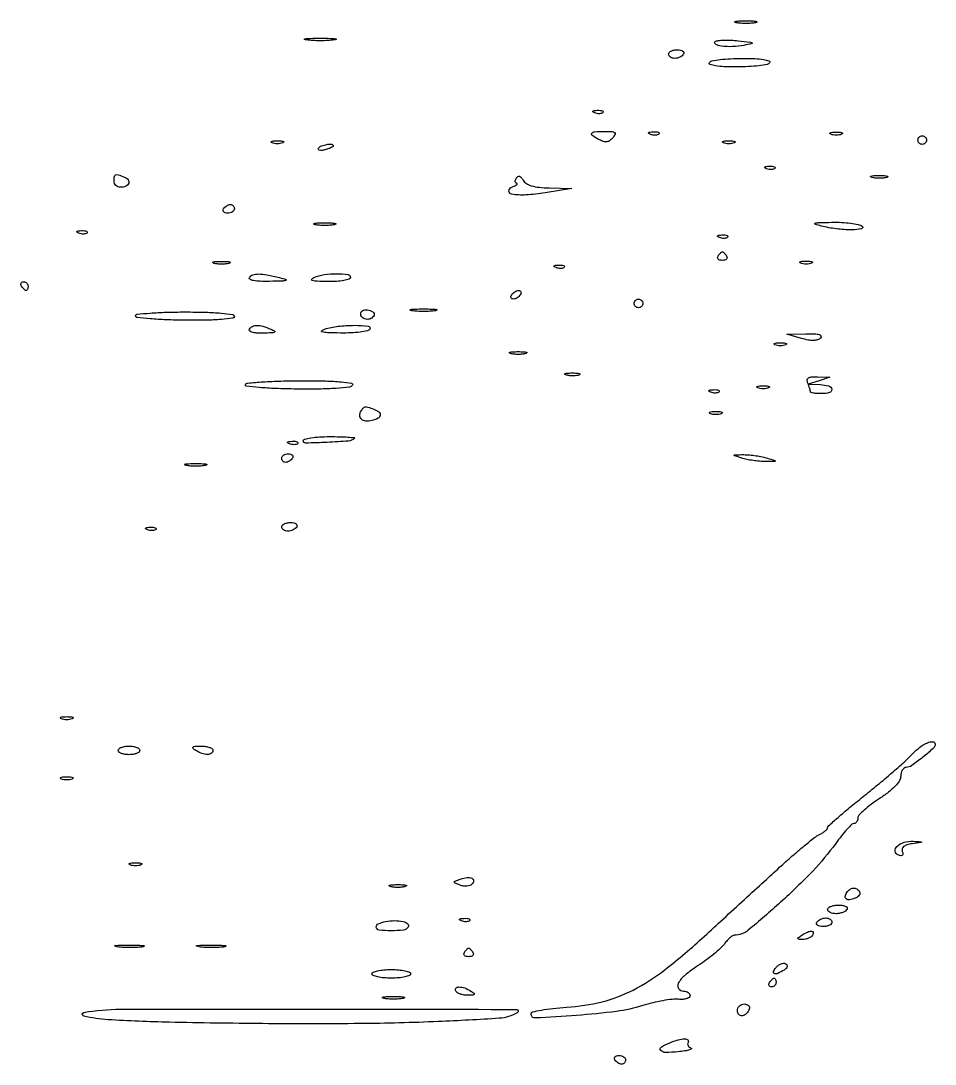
# Model space of a CAD drawing. Extents: x 0 to 1897, y 0 to 3427.
# Drawn here: x 771.3 to 984, y 1782 to 2024.7 of the extents above; entities that cross this region are included whole.
import ezdxf

# ---------------------------------------------------------------- set-up
doc = ezdxf.new("R2010")
doc.units = 0
doc.header["$MEASUREMENT"] = 0

msp = doc.modelspace()

# ---------------------------------------------------------------- linework, layer by layer
for points in [[(942.25, 2024.294267, -0.029693), (941.225293, 2024.159351, -0.017887), (940, 2024.115502, -0.017887), (938.774707, 2024.159351, -0.029693), (937.75, 2024.294267, -0.142433), (937.439977, 2024.453014, -0.611425), (937.482813, 2024.600334, -0.039503), (938.38851, 2024.701569, -0.008087), (940, 2024.727636, -0.008087), (941.61149, 2024.701569, -0.039503), (942.517187, 2024.600334, -0.611425), (942.560023, 2024.453014, -0.142433)], [(844.25, 2020.276604, -0.019375), (842.770235, 2020.150935, -0.011494), (841, 2020.110234, -0.011494), (839.229765, 2020.150935, -0.019375), (837.75, 2020.276604, -0.108536), (837.333801, 2020.423685, -0.707215), (837.364062, 2020.56145, -0.025693), (838.670434, 2020.655793, -0.005179), (841, 2020.679926, -0.005179), (843.329566, 2020.655793, -0.025693), (844.635938, 2020.56145, -0.707215), (844.666199, 2020.423685, -0.108536)], [(939.5, 2019.029448, -0.040949), (936.898313, 2018.72527, -0.041813), (934.300302, 2018.852787, -0.091146), (932.879586, 2019.314801, -0.576491), (932.862365, 2019.914937, -0.111992), (933.517571, 2020.139742, -0.018359), (934.863148, 2020.235101, -0.019411), (936.48295, 2020.227355, -0.016044), (938.204316, 2020.096825, -0.00179), (941.016143, 2019.782434, -0.144533), (941.41788, 2019.611632, -0.624704), (941.373429, 2019.426021, -0.005181)], [(925.5, 2017, -0.08825), (925.157656, 2016.617164, -0.053305), (924.640225, 2016.29375, -0.051278), (924.038022, 2016.074167, -0.061875), (923.440983, 2016, -0.067639), (922.890182, 2016.074854, -0.08433), (922.423289, 2016.29375, -0.09965), (922.111069, 2016.61866, -0.142666), (922, 2017, -0.195654), (922.155423, 2017.381985, -0.086673), (922.604836, 2017.70625, -0.066561), (923.270941, 2017.926392, -0.0466), (924.059017, 2018, -0.047867), (924.804599, 2017.928459, -0.104212), (925.33165, 2017.70625, -0.181468), (925.558599, 2017.378123, -0.202618)], [(945.5, 2015, -0.209334), (944.930153, 2014.606359, -0.015322), (943.007263, 2014.29375, -0.019309), (940.608716, 2014.07268, -0.013325), (937.881966, 2014, -0.010332), (934.947123, 2014.060652, -0.028533), (932.890397, 2014.263642, -0.045077), (931.651005, 2014.574204, -0.479593), (931.5, 2015, -0.209334), (932.069847, 2015.393641, -0.015322), (933.992737, 2015.70625, -0.019309), (936.391284, 2015.92732, -0.013325), (939.118034, 2016, -0.010332), (942.052877, 2015.939348, -0.028533), (944.109603, 2015.736358, -0.045077), (945.348995, 2015.425796, -0.479593)], [(906.729167, 2003.395833, -0.126455), (906.402231, 2003.202593, -0.060344), (905.916927, 2003.123424, -0.05415), (905.359369, 2003.160852, -0.051402), (904.8125, 2003.316886, -0.054073), (904.395823, 2003.538436, -0.470617), (904.37858, 2003.720685, -0.168741), (904.670344, 2003.862007, -0.018894), (905.416667, 2003.921053, -0.028489), (906.112848, 2003.910055, -0.077125), (906.592839, 2003.799335, -0.208169), (906.77538, 2003.614691, -0.296942)], [(909.01744, 1997.521013, -0.062085), (908.331849, 1996.877098, -0.121156), (907.64208, 1996.59444, -0.111953), (906.86221, 1996.653196, -0.048343), (905.894995, 1997.056197, -0.023153), (904.273482, 1998.023104, -0.408148), (904.156644, 1998.566515, -0.242859), (904.786114, 1998.936234, -0.013644), (907.122445, 1999, -0.012613), (908.841621, 1998.956626, -0.154274), (909.450374, 1998.729861, -0.362237), (909.541566, 1998.308244, -0.052715)], [(919.729167, 1998.395833, -0.126455), (919.402231, 1998.202593, -0.060344), (918.916927, 1998.123424, -0.05415), (918.359369, 1998.160852, -0.051402), (917.8125, 1998.316886, -0.054073), (917.395823, 1998.538436, -0.470617), (917.37858, 1998.720685, -0.168741), (917.670344, 1998.862007, -0.018894), (918.416667, 1998.921053, -0.028489), (919.112848, 1998.910055, -0.077125), (919.592839, 1998.799335, -0.208169), (919.77538, 1998.614691, -0.296942)], [(962.25, 1998.337719, -0.057986), (961.679992, 1998.181385, -0.037979), (961, 1998.12966, -0.037979), (960.320008, 1998.181385, -0.057986), (959.75, 1998.337719, -0.174857), (959.540618, 1998.525001, -0.447206), (959.601562, 1998.693942, -0.078554), (960.10856, 1998.810911, -0.017491), (961, 1998.842105, -0.017491), (961.89144, 1998.810911, -0.078554), (962.398438, 1998.693942, -0.447206), (962.459382, 1998.525001, -0.174857)], [(982, 1997, -0.099038), (981.923658, 1996.618362, -0.097945), (981.70625, 1996.29375, -0.097945), (981.381638, 1996.076342, -0.099038), (981, 1996, -0.099038), (980.618362, 1996.076342, -0.097945), (980.29375, 1996.29375, -0.097945), (980.076342, 1996.618362, -0.099038), (980, 1997, -0.099038), (980.076342, 1997.381638, -0.097945), (980.29375, 1997.70625, -0.097945), (980.618362, 1997.923658, -0.099038), (981, 1998, -0.099038), (981.381638, 1997.923658, -0.097945), (981.70625, 1997.70625, -0.097945), (981.923658, 1997.381638, -0.099038)], [(832.25, 1996.337719, -0.057986), (831.679992, 1996.181385, -0.037979), (831, 1996.12966, -0.037979), (830.320008, 1996.181385, -0.057986), (829.75, 1996.337719, -0.174857), (829.540618, 1996.525001, -0.447206), (829.601562, 1996.693942, -0.078554), (830.10856, 1996.810911, -0.017491), (831, 1996.842105, -0.017491), (831.89144, 1996.810911, -0.078554), (832.398438, 1996.693942, -0.447206), (832.459382, 1996.525001, -0.174857)], [(844, 1995.616631, -0.269441), (843.897105, 1995.439552, -0.023164), (843.412095, 1995.192137, -0.025605), (842.765536, 1994.938235, -0.016806), (841.99862, 1994.70989, -0.033809), (841.266748, 1994.570513, -0.095442), (840.749762, 1994.606613, -0.238295), (840.53149, 1994.80112, -0.236417), (840.557637, 1995.093259, -0.164455), (841.226012, 1995.646277, -0.05364), (842.480663, 1995.977438, -0.060354), (843.638289, 1996.01255, -0.388023)], [(937.25, 1996.337719, -0.057986), (936.679992, 1996.181385, -0.037979), (936, 1996.12966, -0.037979), (935.320008, 1996.181385, -0.057986), (934.75, 1996.337719, -0.174857), (934.540618, 1996.525001, -0.447206), (934.601562, 1996.693942, -0.078554), (935.10856, 1996.810911, -0.017491), (936, 1996.842105, -0.017491), (936.89144, 1996.810911, -0.078554), (937.398438, 1996.693942, -0.447206), (937.459382, 1996.525001, -0.174857)], [(946.729167, 1990.395833, -0.126455), (946.402231, 1990.202593, -0.060344), (945.916927, 1990.123424, -0.05415), (945.359369, 1990.160852, -0.051402), (944.8125, 1990.316886, -0.054073), (944.395823, 1990.538436, -0.470617), (944.37858, 1990.720685, -0.168741), (944.670344, 1990.862007, -0.018894), (945.416667, 1990.921053, -0.028489), (946.112848, 1990.910055, -0.077125), (946.592839, 1990.799335, -0.208169), (946.77538, 1990.614691, -0.296942)], [(795.412469, 1988.395215, -0.13395), (796.28853, 1987.752807, -0.270599), (796.406584, 1986.934171, -0.204328), (795.712218, 1986.243998, -0.095101), (794.440983, 1986, -0.103216), (793.891133, 1986.114729, -0.098834), (793.423289, 1986.440625, -0.096907), (793.109789, 1986.927451, -0.095012), (793, 1987.5, -0.036233), (793.075031, 1988.534023, -0.274229), (793.37044, 1988.899202, -0.168495), (793.949722, 1988.911644, -0.013508)], [(894.29969, 1985.860785), (899.5, 1985.72157), (893.312481, 1984.72982, -0.023825), (888.817868, 1984.227537, -0.057423), (885.480633, 1984.398117, -0.377367), (884.87503, 1985.141951, -0.293603), (885.5, 1986.03705, 0.015853), (886.216894, 1986.35876, 0.047454), (886.674851, 1986.638502, 0.199759), (886.780451, 1986.817386, 0.429613), (886.690983, 1986.929715, -0.184059), (886.442328, 1987.050045, -0.167336), (886.324476, 1987.310826, -0.107589), (886.370893, 1987.690961, -0.054482), (886.579366, 1988.128416, -0.098158), (886.946006, 1988.52256, -0.23604), (887.328876, 1988.585232, -0.151976), (887.737655, 1988.303775, -0.03901), (888.188073, 1987.628416, 0.129271), (888.910089, 1986.879814, 0.066301), (890.112223, 1986.351673, 0.045591), (891.860028, 1986.01477, 0.018137)], [(972.75, 1988.310674, -0.039571), (971.952734, 1988.168469, -0.024357), (971, 1988.122029, -0.024357), (970.047266, 1988.168469, -0.039571), (969.25, 1988.310674, -0.161593), (968.99086, 1988.478988, -0.542911), (969.042188, 1988.633659, -0.052887), (969.748017, 1988.740287, -0.011065), (971, 1988.767997, -0.011065), (972.251983, 1988.740287, -0.052887), (972.957812, 1988.633659, -0.542911), (973.00914, 1988.478988, -0.161593)], [(821, 1981, -0.153634), (820.879982, 1980.618621, -0.097988), (820.542039, 1980.29375, -0.080552), (820.037096, 1980.074545, -0.062283), (819.440983, 1980, -0.066118), (818.889346, 1980.073267, -0.138808), (818.521475, 1980.29375, -0.191142), (818.392057, 1980.620352, -0.139169), (818.5, 1981, -0.06081), (818.806203, 1981.382515, -0.051032), (819.2129, 1981.70625, -0.053229), (819.653442, 1981.926698, -0.089642), (820.059017, 1982, -0.105429), (820.418051, 1981.923444, -0.099231), (820.723586, 1981.70625, -0.096318), (820.928382, 1981.381732, -0.092995)], [(786.729167, 1975.395833, -0.126455), (786.402231, 1975.202593, -0.060344), (785.916927, 1975.123424, -0.05415), (785.359369, 1975.160852, -0.051402), (784.8125, 1975.316886, -0.054073), (784.395823, 1975.538436, -0.470617), (784.37858, 1975.720685, -0.168741), (784.670344, 1975.862007, -0.018894), (785.416667, 1975.921053, -0.028489), (786.112848, 1975.910055, -0.077125), (786.592839, 1975.799335, -0.208169), (786.77538, 1975.614691, -0.296942)], [(844.25, 1977.294267, -0.029693), (843.225293, 1977.159351, -0.017887), (842, 1977.115502, -0.017887), (840.774707, 1977.159351, -0.029693), (839.75, 1977.294267, -0.142433), (839.439977, 1977.453014, -0.611425), (839.482813, 1977.600334, -0.039503), (840.38851, 1977.701569, -0.008087), (842, 1977.727636, -0.008087), (843.61149, 1977.701569, -0.039503), (844.517187, 1977.600334, -0.611425), (844.560023, 1977.453014, -0.142433)], [(967, 1977, -0.660861), (966.891809, 1976.373045, -0.058057), (964.674503, 1976.114714, -0.030477), (961.033389, 1976.336861, -0.031835), (957.5, 1977, -0.018429), (956.088221, 1977.415184, -0.715843), (956.087016, 1977.640075, -0.07596), (956.904013, 1977.790405, -0.002904), (960, 1977.866372, -0.016526), (962.215641, 1977.834636, -0.018945), (964.325, 1977.654364, -0.018392), (966.087175, 1977.370128, -0.094539)], [(935.729167, 1974.395833, -0.126455), (935.402231, 1974.202593, -0.060344), (934.916927, 1974.123424, -0.05415), (934.359369, 1974.160852, -0.051402), (933.8125, 1974.316886, -0.054073), (933.395823, 1974.538436, -0.470617), (933.37858, 1974.720685, -0.168741), (933.670344, 1974.862007, -0.018894), (934.416667, 1974.921053, -0.028489), (935.112848, 1974.910055, -0.077125), (935.592839, 1974.799335, -0.208169), (935.77538, 1974.614691, -0.296942)], [(935.5, 1970, -0.146489), (935.602013, 1969.620597, -0.191582), (935.461189, 1969.29375, -0.134005), (935.074636, 1969.072951, -0.063222), (934.5, 1969, -0.063222), (933.925364, 1969.072951, -0.134005), (933.538811, 1969.29375, -0.191582), (933.397987, 1969.620597, -0.146489), (933.5, 1970, -0.025622), (933.764631, 1970.382847, -0.032351), (934.048689, 1970.70625, -0.033983), (934.313296, 1970.937141, -0.163822), (934.5, 1971, -0.163822), (934.686704, 1970.937141, -0.033983), (934.951311, 1970.70625, -0.032351), (935.235369, 1970.382847, -0.025622)], [(819.75, 1968.310674, -0.039571), (818.952734, 1968.168469, -0.024357), (818, 1968.122029, -0.024357), (817.047266, 1968.168469, -0.039571), (816.25, 1968.310674, -0.161593), (815.99086, 1968.478988, -0.542911), (816.042188, 1968.633659, -0.052887), (816.748017, 1968.740287, -0.011065), (818, 1968.767997, -0.011065), (819.251983, 1968.740287, -0.052887), (819.957812, 1968.633659, -0.542911), (820.00914, 1968.478988, -0.161593)], [(955.25, 1968.337719, -0.057986), (954.679992, 1968.181385, -0.037979), (954, 1968.12966, -0.037979), (953.320008, 1968.181385, -0.057986), (952.75, 1968.337719, -0.174857), (952.540618, 1968.525001, -0.447206), (952.601562, 1968.693942, -0.078554), (953.10856, 1968.810911, -0.017491), (954, 1968.842105, -0.017491), (954.89144, 1968.810911, -0.078554), (955.398438, 1968.693942, -0.447206), (955.459382, 1968.525001, -0.174857)], [(897.729167, 1967.395833, -0.126455), (897.402231, 1967.202593, -0.060344), (896.916927, 1967.123424, -0.05415), (896.359369, 1967.160852, -0.051402), (895.8125, 1967.316886, -0.054073), (895.395823, 1967.538436, -0.470617), (895.37858, 1967.720685, -0.168741), (895.670344, 1967.862007, -0.018894), (896.416667, 1967.921053, -0.028489), (897.112848, 1967.910055, -0.077125), (897.592839, 1967.799335, -0.208169), (897.77538, 1967.614691, -0.296942)], [(773, 1963, -0.042167), (772.967655, 1962.617151, -0.061769), (772.870461, 1962.29375, -0.081139), (772.727648, 1962.07446, -0.210953), (772.559017, 1962, -0.151918), (772.34829, 1962.065539, -0.038439), (772.066025, 1962.29375, -0.035638), (771.768994, 1962.617226, -0.029505), (771.5, 1963, -0.082592), (771.343488, 1963.3821, -0.161196), (771.3746, 1963.70625, -0.182303), (771.586039, 1963.921712, -0.108972), (771.940983, 1964, -0.093332), (772.345238, 1963.923877, -0.09642), (772.688914, 1963.70625, -0.099167), (772.918938, 1963.381556, -0.105053)], [(831.5, 1965, -0.01511), (832.990244, 1964.572464, -0.709101), (832.996288, 1964.353368, -0.083103), (832.250816, 1964.203081, -0.002707), (829.190983, 1964.118315, -0.013711), (826.991257, 1964.129618, -0.038326), (825.459036, 1964.297561, -0.074815), (824.611083, 1964.592882, -0.434596), (824.5, 1965, -0.175263), (825.291565, 1965.627405, -0.080981), (826.606146, 1965.841723, -0.0477), (828.577752, 1965.653202, -0.014629)], [(848, 1965, -0.330882), (847.712755, 1964.613464, -0.029347), (846.457813, 1964.314396, -0.029249), (844.762493, 1964.115495, -0.017926), (842.75, 1964.070285, -0.006952), (840.237764, 1964.138862, -0.059428), (839.128288, 1964.317806, -0.518597), (839.02402, 1964.616992, -0.136705), (839.5, 1965, -0.063534), (841.871968, 1965.6794, -0.038034), (844.800067, 1965.902458, -0.034577), (847.369262, 1965.724575, -0.374276)], [(887.5, 1961, -0.064269), (887.189439, 1960.617474, -0.051777), (886.769763, 1960.29375, -0.053414), (886.310186, 1960.073533, -0.085235), (885.881966, 1960, -0.117858), (885.550471, 1960.079239, -0.186277), (885.357263, 1960.29375, -0.154201), (885.338175, 1960.617617, -0.076764), (885.5, 1961, -0.064269), (885.810561, 1961.382526, -0.051777), (886.230237, 1961.70625, -0.053414), (886.689814, 1961.926467, -0.085235), (887.118034, 1962, -0.117858), (887.449529, 1961.920761, -0.186277), (887.642737, 1961.70625, -0.154201), (887.661825, 1961.382383, -0.076764)], [(916, 1959, -0.099038), (915.923658, 1958.618362, -0.097945), (915.70625, 1958.29375, -0.097945), (915.381638, 1958.076342, -0.099038), (915, 1958, -0.099038), (914.618362, 1958.076342, -0.097945), (914.29375, 1958.29375, -0.097945), (914.076342, 1958.618362, -0.099038), (914, 1959, -0.099038), (914.076342, 1959.381638, -0.097945), (914.29375, 1959.70625, -0.097945), (914.618362, 1959.923658, -0.099038), (915, 1960, -0.099038), (915.381638, 1959.923658, -0.097945), (915.70625, 1959.70625, -0.097945), (915.923658, 1959.381638, -0.099038)], [(821, 1955.975692, -0.377587), (820.601475, 1955.523206, -0.012043), (817.972496, 1955.252616, -0.015751), (814.378399, 1955.083636, -0.006478), (809.5, 1955.071308, -0.007373), (805.090605, 1955.182334, -0.012229), (801.378125, 1955.421667, -0.005867), (798.327106, 1955.729545, -0.38169), (798, 1956.095616, -0.38464), (798.327419, 1956.458265, -0.005884), (801.378125, 1956.734337, -0.012246), (805.090571, 1956.934963, -0.007374), (809.5, 1957, -0.006626), (814.337849, 1956.935885, -0.015584), (817.943227, 1956.727732, -0.011547), (820.604448, 1956.428613, -0.375197)], [(853.15435, 1955.75435, -0.166888), (852.203621, 1955.289608, -0.144201), (851.102544, 1955.470109, -0.184695), (850.445826, 1956.165772, -0.240722), (850.515713, 1957.025424, -0.140905), (850.840444, 1957.320303, -0.078956), (851.353939, 1957.478978, -0.068155), (851.971361, 1957.482694, -0.05915), (852.599242, 1957.323543, -0.057172), (853.204266, 1957.008079, -0.160337), (853.492838, 1956.634705, -0.194905), (853.473898, 1956.213824, -0.089096)], [(867.75, 1957.283746, -0.023547), (866.497782, 1957.153981, -0.014044), (865, 1957.111902, -0.014044), (863.502218, 1957.153981, -0.023547), (862.25, 1957.283746, -0.124239), (861.887591, 1957.435926, -0.664672), (861.923437, 1957.577962, -0.03126), (863.02938, 1957.675363, -0.006336), (865, 1957.700336, -0.006336), (866.97062, 1957.675363, -0.03126), (868.076563, 1957.577962, -0.664672), (868.112409, 1957.435926, -0.124239)], [(829.5, 1953, -0.037291), (830.345501, 1952.559388, -0.583203), (830.335045, 1952.298828, -0.108321), (829.706609, 1952.132368, -0.006171), (827.690983, 1952.070285, -0.020572), (826.163984, 1952.104936, -0.054976), (825.093104, 1952.292805, -0.119595), (824.551266, 1952.604169, -0.355072), (824.5, 1953, -0.142168), (825.219744, 1953.650332, -0.113568), (826.243045, 1953.885798, -0.073689), (827.641123, 1953.678628, -0.027916)], [(852.5, 1953, -0.205736), (851.947571, 1952.612734, -0.018538), (850.244912, 1952.323031, -0.021689), (848.107612, 1952.134265, -0.015206), (845.690983, 1952.09968, -0.005145), (842.673571, 1952.179329, -0.050686), (841.416218, 1952.35391, -0.611075), (841.348716, 1952.636475, -0.099909), (842, 1953, -0.048721), (845.116171, 1953.672565, -0.028809), (848.917899, 1953.891797, -0.026615), (852.147513, 1953.719765, -0.552139)], [(957.336133, 1950.936133, -0.121744), (956.654807, 1950.524848, -0.070251), (955.703975, 1950.370881, -0.051266), (954.461696, 1950.473199, -0.023848), (952.886133, 1950.845944), (949.5, 1951.819623), (953.95, 1951.909812, -0.012141), (955.992148, 1951.901609, -0.063008), (957.104287, 1951.728807, -0.254153), (957.449378, 1951.388947, -0.276938)], [(949.25, 1949.337719, -0.057986), (948.679992, 1949.181385, -0.037979), (948, 1949.12966, -0.037979), (947.320008, 1949.181385, -0.057986), (946.75, 1949.337719, -0.174857), (946.540618, 1949.525001, -0.447206), (946.601562, 1949.693942, -0.078554), (947.10856, 1949.810911, -0.017491), (948, 1949.842105, -0.017491), (948.89144, 1949.810911, -0.078554), (949.398438, 1949.693942, -0.447206), (949.459382, 1949.525001, -0.174857)], [(888.75, 1947.310674, -0.039571), (887.952734, 1947.168469, -0.024357), (887, 1947.122029, -0.024357), (886.047266, 1947.168469, -0.039571), (885.25, 1947.310674, -0.161593), (884.99086, 1947.478988, -0.542911), (885.042188, 1947.633659, -0.052887), (885.748017, 1947.740287, -0.011065), (887, 1947.767997, -0.011065), (888.251983, 1947.740287, -0.052887), (888.957812, 1947.633659, -0.542911), (889.00914, 1947.478988, -0.161593)], [(901.269032, 1942.344063, -0.06278), (900.671085, 1942.185595, -0.030339), (899.880008, 1942.127736, -0.029507), (899.036634, 1942.167106, -0.037336), (898.269032, 1942.307009, -0.087174), (897.883358, 1942.48334, -0.597527), (897.900903, 1942.643467, -0.080377), (898.431793, 1942.764444, -0.012823), (899.5, 1942.805051, -0.014395), (900.580113, 1942.787295, -0.052471), (901.257153, 1942.684921, -0.333666), (901.386009, 1942.52287, -0.31318)], [(957, 1941), (954.5, 1940.19936), (957.25, 1940.09968, -0.056841), (959.259086, 1939.796466, -0.306309), (959.945072, 1939.00316, -0.376508), (959.421353, 1938.240389, -0.062314), (957.5, 1938, -0.015728), (956.54162, 1938.030154, -0.025716), (955.734375, 1938.12285, -0.023489), (955.126105, 1938.254228, -0.340043), (955, 1938.418213, 0.065182), (954.967516, 1938.666328, 0.008575), (954.821697, 1939.178225, 0.009838), (954.625425, 1939.781926, 0.008099), (954.393011, 1940.418213, -0.093971), (954.255413, 1941.178619, -0.250008), (954.510903, 1941.648132, -0.131901), (955.222088, 1941.883961, -0.023198), (956.643011, 1941.90032), (959.5, 1941.80064)], [(848.472975, 1939.956273, -0.231319), (847.753872, 1939.502842, -0.0099), (844.684792, 1939.231627, -0.013712), (840.651398, 1939.066487, -0.006404), (835.420821, 1939.062868, -0.006541), (830.618654, 1939.183892, -0.012385), (826.755749, 1939.427758, -0.007368), (823.744062, 1939.737699, -0.548604), (823.56588, 1940.106595, -0.236555), (824.146572, 1940.464742, -0.004934), (827.627714, 1940.737562, -0.010404), (831.787086, 1940.935431, -0.006683), (836.618034, 1941, -0.005181), (842.181235, 1940.942356, -0.016775), (845.869028, 1940.742027, -0.019312), (848.253926, 1940.438877, -0.533169)], [(945.25, 1939.337719, -0.057986), (944.679992, 1939.181385, -0.037979), (944, 1939.12966, -0.037979), (943.320008, 1939.181385, -0.057986), (942.75, 1939.337719, -0.174857), (942.540618, 1939.525001, -0.447206), (942.601562, 1939.693942, -0.078554), (943.10856, 1939.810911, -0.017491), (944, 1939.842105, -0.017491), (944.89144, 1939.810911, -0.078554), (945.398438, 1939.693942, -0.447206), (945.459382, 1939.525001, -0.174857)], [(933.729167, 1938.395833, -0.126455), (933.402231, 1938.202593, -0.060344), (932.916927, 1938.123424, -0.05415), (932.359369, 1938.160852, -0.051402), (931.8125, 1938.316886, -0.054073), (931.395823, 1938.538436, -0.470617), (931.37858, 1938.720685, -0.168741), (931.670344, 1938.862007, -0.018894), (932.416667, 1938.921053, -0.028489), (933.112848, 1938.910055, -0.077125), (933.592839, 1938.799335, -0.208169), (933.77538, 1938.614691, -0.296942)], [(853.418213, 1934.393011, -0.070095), (854.61977, 1933.726627, -0.276426), (854.924645, 1932.974449, -0.237706), (854.410853, 1932.256352, -0.056867), (853.000996, 1931.710511, -0.085048), (851.58964, 1931.588706, -0.165917), (850.566668, 1932.036287, -0.213172), (850.185458, 1932.914662, -0.136586), (850.5, 1934, -0.040578), (851.014151, 1934.698275, -0.182261), (851.453072, 1934.934897, -0.113829), (852.058381, 1934.878554, -0.011728)], [(934.25, 1933.337719, -0.057986), (933.679992, 1933.181385, -0.037979), (933, 1933.12966, -0.037979), (932.320008, 1933.181385, -0.057986), (931.75, 1933.337719, -0.174857), (931.540618, 1933.525001, -0.447206), (931.601562, 1933.693942, -0.078554), (932.10856, 1933.810911, -0.017491), (933, 1933.842105, -0.017491), (933.89144, 1933.810911, -0.078554), (934.398438, 1933.693942, -0.447206), (934.459382, 1933.525001, -0.174857)], [(848.916667, 1927.604929, -0.170355), (847.505405, 1926.972448, -0.009358), (842.592839, 1926.651975, -0.00675), (837.57563, 1926.486708, -0.419915), (837, 1927.051262, -0.347208), (837.29455, 1927.424297, -0.020354), (838.811458, 1927.721308, -0.023711), (840.802571, 1927.931628, -0.014457), (843.166667, 1928, -0.006018), (845.503279, 1927.971874, -0.011132), (847.399479, 1927.883948, -0.007207), (848.862676, 1927.762202, -0.642862)], [(835.729167, 1926.395833, -0.126455), (835.402231, 1926.202593, -0.060344), (834.916927, 1926.123424, -0.05415), (834.359369, 1926.160852, -0.051402), (833.8125, 1926.316886, -0.054073), (833.395823, 1926.538436, -0.470617), (833.37858, 1926.720685, -0.168741), (833.670344, 1926.862007, -0.018894), (834.416667, 1926.921053, -0.028489), (835.112848, 1926.910055, -0.077125), (835.592839, 1926.799335, -0.208169), (835.77538, 1926.614691, -0.296942)], [(834.5, 1923, -0.06081), (834.193797, 1922.617485, -0.051032), (833.7871, 1922.29375, -0.053229), (833.346558, 1922.073302, -0.089642), (832.940983, 1922, -0.105429), (832.581949, 1922.076556, -0.099231), (832.276414, 1922.29375, -0.096318), (832.071618, 1922.618268, -0.092995), (832, 1923, -0.153634), (832.120018, 1923.381379, -0.097988), (832.457961, 1923.70625, -0.080552), (832.962904, 1923.925455, -0.062283), (833.559017, 1924, -0.066118), (834.110654, 1923.926733, -0.138808), (834.478525, 1923.70625, -0.191142), (834.607943, 1923.379648, -0.139169)], [(945, 1923, -0.002148), (946.705546, 1922.445701, -0.4863), (946.755437, 1922.307747, -0.257164), (946.571886, 1922.205284, -0.001429), (944.5, 1922.19936, -0.021791), (943.169207, 1922.257387, -0.014352), (941.646875, 1922.434548, -0.014451), (940.172989, 1922.692797, -0.026902), (939, 1923, -0.002148), (937.294454, 1923.554299, -0.4863), (937.244563, 1923.692253, -0.257164), (937.428114, 1923.794716, -0.001429), (939.5, 1923.80064, -0.021791), (940.830793, 1923.742613, -0.014352), (942.353125, 1923.565452, -0.014451), (943.827011, 1923.307203, -0.026902)], [(814.25, 1921.294267, -0.029693), (813.225293, 1921.159351, -0.017887), (812, 1921.115502, -0.017887), (810.774707, 1921.159351, -0.029693), (809.75, 1921.294267, -0.142433), (809.439977, 1921.453014, -0.611425), (809.482813, 1921.600334, -0.039503), (810.38851, 1921.701569, -0.008087), (812, 1921.727636, -0.008087), (813.61149, 1921.701569, -0.039503), (814.517187, 1921.600334, -0.611425), (814.560023, 1921.453014, -0.142433)], [(835.5, 1907, -0.08825), (835.157656, 1906.617164, -0.053305), (834.640225, 1906.29375, -0.051278), (834.038022, 1906.074167, -0.061875), (833.440983, 1906, -0.067639), (832.890182, 1906.074854, -0.08433), (832.423289, 1906.29375, -0.09965), (832.111069, 1906.61866, -0.142666), (832, 1907, -0.195654), (832.155423, 1907.381985, -0.086673), (832.604836, 1907.70625, -0.066561), (833.270941, 1907.926392, -0.0466), (834.059017, 1908, -0.047867), (834.804599, 1907.928459, -0.104212), (835.33165, 1907.70625, -0.181468), (835.558599, 1907.378123, -0.202618)], [(802.729167, 1906.395833, -0.126455), (802.402231, 1906.202593, -0.060344), (801.916927, 1906.123424, -0.05415), (801.359369, 1906.160852, -0.051402), (800.8125, 1906.316886, -0.054073), (800.395823, 1906.538436, -0.470617), (800.37858, 1906.720685, -0.168741), (800.670344, 1906.862007, -0.018894), (801.416667, 1906.921053, -0.028489), (802.112848, 1906.910055, -0.077125), (802.592839, 1906.799335, -0.208169), (802.77538, 1906.614691, -0.296942)], [(783.25, 1862.337719, -0.057986), (782.679992, 1862.181385, -0.037979), (782, 1862.12966, -0.037979), (781.320008, 1862.181385, -0.057986), (780.75, 1862.337719, -0.174857), (780.540618, 1862.525001, -0.447206), (780.601562, 1862.693942, -0.078554), (781.10856, 1862.810911, -0.017491), (782, 1862.842105, -0.017491), (782.89144, 1862.810911, -0.078554), (783.398438, 1862.693942, -0.447206), (783.459382, 1862.525001, -0.174857)], [(984, 1856.452034, -0.213027), (983.56064, 1855.467599, -0.013665), (981.103667, 1853.381637, -0.015963), (978.548157, 1851.460367, -0.147931), (977.25, 1851.031601, 0.154924), (976.77311, 1850.866825, 0.094642), (976.367188, 1850.424041, 0.07786), (976.0931, 1849.771883, 0.060689), (976, 1849.007686, -0.141244), (975.695208, 1847.950259, -0.049528), (974.716062, 1846.689268, -0.038351), (973.158685, 1845.281693, -0.01979), (971.017967, 1843.757686, 0.016202), (969.108392, 1842.41877, 0.022444), (967.494129, 1841.089758, 0.019965), (966.285969, 1839.9098, 0.187893), (966.017967, 1839.25, -0.068775), (965.944926, 1838.772236, -0.084097), (965.745836, 1838.367188, -0.098318), (965.455024, 1838.096188, -0.139428), (965.116793, 1838, 0.197737), (964.620341, 1837.795677, 0.012473), (963.504033, 1836.632814, 0.016835), (962.220876, 1835.128919, 0.011613), (960.866793, 1833.345748, -0.034282), (955.513875, 1826.922823, -0.017924), (948.047075, 1819.658823, -0.011728), (940.520034, 1813.158529, -0.173942), (937.290584, 1812, 0.149887), (936.869331, 1811.870817, 0.032231), (936.258896, 1811.39749, 0.030946), (935.596132, 1810.734105, 0.025249), (934.970759, 1809.948903, -0.05108), (934.09516, 1808.958904, -0.014362), (932.536723, 1807.603453, -0.014323), (930.676342, 1806.164116, -0.014643), (928.75, 1804.844657, 0.031116), (925.837213, 1802.705312, 0.092163), (924.262283, 1800.802101, 0.291035), (924.333415, 1799.59658, 0.240861), (925.5, 1799, -0.069985), (926.07328, 1798.919363, -0.085835), (926.559375, 1798.684111, -0.100122), (926.884373, 1798.334712, -0.138285), (927, 1797.924634, -0.243639), (926.796129, 1797.531083, -0.080179), (926.192188, 1797.235728, -0.058483), (925.303384, 1797.07583, -0.037094), (924.25, 1797.089511, 0.050554), (922.827194, 1797.069757, 0.015385), (920.692187, 1796.756526, 0.015234), (918.307451, 1796.255947, 0.016066), (916, 1795.618584, -0.043192), (909.858633, 1794.275538, -0.013909), (900.576233, 1793.333377, -0.005765), (891.01649, 1792.741748, -0.429018), (890, 1793.708372, -0.346887), (890.332452, 1794.129905, -0.013172), (892.423744, 1794.573155, -0.018676), (895.090863, 1794.963085, -0.01138), (898.263867, 1795.23365, 0.045706), (906.520003, 1796.512338, 0.057693), (913.748115, 1799.235202, 0.047173), (921.196625, 1804.007348, 0.019679), (930.304946, 1811.732684, -0.000083), (934.743565, 1815.806856, -0.000061), (939.655617, 1820.312982, -0.000062), (944.297462, 1824.569126, -0.000139), (947.820559, 1827.796876, -0.005899), (950.764967, 1830.429766, -0.007409), (953.557477, 1832.796159, -0.006071), (955.946678, 1834.712568, -0.056619), (957.070559, 1835.402814, 0.027173), (957.809297, 1835.798733, 0.035638), (958.433227, 1836.241871, 0.038527), (958.877051, 1836.668652, 0.184025), (959, 1836.991395, -0.212797), (959.190964, 1837.419778, -0.002803), (961.423437, 1839.403683, -0.007462), (964.087753, 1841.675192, -0.00476), (967.25, 1844.240447, 0.005035), (970.623893, 1846.980477, 0.005047), (973.939333, 1849.785844, 0.00494), (976.782532, 1852.29076, 0.019994), (978.437091, 1853.901866, -0.035328), (980.348549, 1855.652283, -0.060319), (982.19103, 1856.782753, -0.122753), (983.463014, 1857.021521, -0.397115)], [(799, 1855, -0.226478), (798.817169, 1854.617064, -0.074992), (798.265625, 1854.29375, -0.057076), (797.457356, 1854.073116, -0.038131), (796.5, 1854, -0.038131), (795.542644, 1854.073116, -0.057076), (794.734375, 1854.29375, -0.074992), (794.182831, 1854.617064, -0.226478), (794, 1855, -0.226478), (794.182831, 1855.382936, -0.074992), (794.734375, 1855.70625, -0.057076), (795.542644, 1855.926884, -0.038131), (796.5, 1856, -0.038131), (797.457356, 1855.926884, -0.057076), (798.265625, 1855.70625, -0.074992), (798.817169, 1855.382936, -0.226478)], [(816, 1855, -0.251537), (815.636788, 1854.323695, -0.147327), (814.7337, 1854.051693, -0.089354), (813.417104, 1854.288872, -0.05437), (812, 1855, -0.043106), (811.371881, 1855.487379, -0.461139), (811.383071, 1855.771138, -0.155556), (811.849063, 1855.945789, -0.011096), (813.25, 1855.984687, -0.03458), (814.303322, 1855.917643, -0.052836), (815.192188, 1855.701752, -0.069028), (815.80301, 1855.382445, -0.242407)], [(783.25, 1848.337719, -0.057986), (782.679992, 1848.181385, -0.037979), (782, 1848.12966, -0.037979), (781.320008, 1848.181385, -0.057986), (780.75, 1848.337719, -0.174857), (780.540618, 1848.525001, -0.447206), (780.601562, 1848.693942, -0.078554), (781.10856, 1848.810911, -0.017491), (782, 1848.842105, -0.017491), (782.89144, 1848.810911, -0.078554), (783.398438, 1848.693942, -0.447206), (783.459382, 1848.525001, -0.174857)], [(978.67141, 1833.276162, 0.033281), (977.448878, 1833.008695, 0.095721), (976.6792, 1832.615025, 0.162589), (976.338074, 1832.099761, 0.158519), (976.370482, 1831.476922, -0.060455), (976.512305, 1830.911232, -0.252293), (976.389747, 1830.594679, -0.222845), (976.03985, 1830.498365, -0.049163), (975.423549, 1830.667711, -0.269808), (974.711578, 1831.552978, -0.248911), (975.101041, 1832.662262, -0.115171), (976.76762, 1833.607451, -0.086096), (978.872445, 1833.850168, -0.000726), (980.763697, 1833.739566, -0.497883), (980.812782, 1833.665782, -0.277514), (980.715459, 1833.585046, -0.000564)], [(799.25, 1828.337719, -0.057986), (798.679992, 1828.181385, -0.037979), (798, 1828.12966, -0.037979), (797.320008, 1828.181385, -0.057986), (796.75, 1828.337719, -0.174857), (796.540618, 1828.525001, -0.447206), (796.601562, 1828.693942, -0.078554), (797.10856, 1828.810911, -0.017491), (798, 1828.842105, -0.017491), (798.89144, 1828.810911, -0.078554), (799.398438, 1828.693942, -0.447206), (799.459382, 1828.525001, -0.174857)], [(876.25435, 1823.85435, -0.116963), (875.767103, 1823.553917, -0.060829), (875.062955, 1823.412532, -0.055462), (874.263992, 1823.439839, -0.055415), (873.490332, 1823.642084, -0.008767), (872.320807, 1824.11456, -0.31704), (872.17557, 1824.348659, -0.290876), (872.343128, 1824.580961, -0.007834), (873.573115, 1825.049734, -0.056188), (875.115398, 1825.420952, -0.136673), (876.262617, 1825.250241, -0.315896), (876.619857, 1824.653546, -0.180139)], [(860.75, 1823.310674, -0.039571), (859.952734, 1823.168469, -0.024357), (859, 1823.122029, -0.024357), (858.047266, 1823.168469, -0.039571), (857.25, 1823.310674, -0.161593), (856.99086, 1823.478988, -0.542911), (857.042188, 1823.633659, -0.052887), (857.748017, 1823.740287, -0.011065), (859, 1823.767997, -0.011065), (860.251983, 1823.740287, -0.052887), (860.957812, 1823.633659, -0.542911), (861.00914, 1823.478988, -0.161593)], [(966.435239, 1822.104785, -0.176398), (966.516149, 1821.714419, -0.118962), (966.345007, 1821.287969, -0.088757), (965.936706, 1820.887837, -0.058024), (965.351128, 1820.581246, -0.051066), (964.098343, 1820.242116, -0.198234), (963.331179, 1820.420991, -0.293297), (963.097236, 1821.007154, -0.090929), (963.458881, 1821.933469, -0.098146), (964.141115, 1822.666913, -0.143063), (964.967766, 1822.960907, -0.153127), (965.781683, 1822.756199, -0.117266)], [(963.5, 1818, -0.111412), (963.123976, 1817.616444, -0.050262), (962.49335, 1817.29375, -0.046318), (961.729296, 1817.074077, -0.046881), (960.940983, 1817, -0.049547), (960.198222, 1817.073784, -0.069539), (959.570164, 1817.29375, -0.089706), (959.147465, 1817.618213, -0.186414), (959, 1818, -0.230178), (959.186221, 1818.383082, -0.073461), (959.751711, 1818.70625, -0.055981), (960.579009, 1818.926934, -0.037227), (961.559017, 1819, -0.035659), (962.520664, 1818.931329, -0.083483), (963.205217, 1818.712684, -0.1651), (963.521766, 1818.384801, -0.253782)], [(875.729167, 1815.395833, -0.126455), (875.402231, 1815.202593, -0.060344), (874.916927, 1815.123424, -0.05415), (874.359369, 1815.160852, -0.051402), (873.8125, 1815.316886, -0.054073), (873.395823, 1815.538436, -0.470617), (873.37858, 1815.720685, -0.168741), (873.670344, 1815.862007, -0.018894), (874.416667, 1815.921053, -0.028489), (875.112848, 1815.910055, -0.077125), (875.592839, 1815.799335, -0.208169), (875.77538, 1815.614691, -0.296942)], [(960, 1815, -0.195654), (959.844577, 1814.618015, -0.086673), (959.395164, 1814.29375, -0.066561), (958.729059, 1814.073608, -0.0466), (957.940983, 1814, -0.047867), (957.195401, 1814.071541, -0.104212), (956.66835, 1814.29375, -0.181468), (956.441401, 1814.621877, -0.202618), (956.5, 1815, -0.08825), (956.842344, 1815.382836, -0.053305), (957.359775, 1815.70625, -0.051278), (957.961978, 1815.925833, -0.061875), (958.559017, 1816, -0.067639), (959.109818, 1815.925146, -0.08433), (959.576711, 1815.70625, -0.09965), (959.888931, 1815.38134, -0.142666)], [(861.429736, 1813.88631, -0.229365), (860.314652, 1813.177397, -0.030335), (857.440851, 1813.020014, -0.029644), (854.642296, 1813.202773, -0.378206), (854, 1813.930449, -0.302332), (854.482457, 1814.655412, -0.050189), (856.169069, 1815.169988, -0.04746), (858.270488, 1815.382916, -0.0575), (860.238753, 1815.16804, -0.054691), (860.86439, 1814.951724, -0.095267), (861.305839, 1814.628421, -0.139256), (861.496494, 1814.254928, -0.189424)], [(955.5, 1812, -0.101161), (955.140373, 1811.617978, -0.052761), (954.566787, 1811.298248, -0.049393), (953.883651, 1811.083635, -0.053738), (953.190983, 1811.015313, -0.012098), (952.238528, 1811.046994, -0.343021), (952.064256, 1811.199331, -0.295079), (952.157251, 1811.430616, -0.010223), (953, 1812, -0.03301), (954.319161, 1812.733972, -0.110887), (955.277708, 1812.949198, -0.372932), (955.633474, 1812.640978, -0.175918)], [(799.767909, 1809.285474, -0.024559), (798.487453, 1809.154945, -0.012695), (796.878422, 1809.111345, -0.01259), (795.218327, 1809.150328, -0.018638), (793.767909, 1809.275269, -0.069146), (793.205163, 1809.425738, -0.756877), (793.222448, 1809.564056, -0.031761), (794.352754, 1809.662864, -0.005499), (796.5, 1809.690131, -0.005888), (798.655786, 1809.668409, -0.025342), (799.934948, 1809.575472, -0.556092), (800.000181, 1809.434198, -0.212532)], [(818.767909, 1809.285474, -0.024559), (817.487453, 1809.154945, -0.012695), (815.878422, 1809.111345, -0.01259), (814.218327, 1809.150328, -0.018638), (812.767909, 1809.275269, -0.069146), (812.205163, 1809.425738, -0.756877), (812.222448, 1809.564056, -0.031761), (813.352754, 1809.662864, -0.005499), (815.5, 1809.690131, -0.005888), (817.655786, 1809.668409, -0.025342), (818.934948, 1809.575472, -0.556092), (819.000181, 1809.434198, -0.212532)], [(876.5, 1808, -0.146489), (876.602013, 1807.620597, -0.191582), (876.461189, 1807.29375, -0.134005), (876.074636, 1807.072951, -0.063222), (875.5, 1807, -0.063222), (874.925364, 1807.072951, -0.134005), (874.538811, 1807.29375, -0.191582), (874.397987, 1807.620597, -0.146489), (874.5, 1808, -0.025622), (874.764631, 1808.382847, -0.032351), (875.048689, 1808.70625, -0.033983), (875.313296, 1808.937141, -0.163822), (875.5, 1809, -0.163822), (875.686704, 1808.937141, -0.033983), (875.951311, 1808.70625, -0.032351), (876.235369, 1808.382847, -0.025622)], [(862, 1803, -0.31052), (861.732972, 1802.611488, -0.036969), (860.678125, 1802.29375, -0.033738), (859.224757, 1802.072283, -0.020945), (857.5, 1802, -0.020945), (855.775243, 1802.072283, -0.033738), (854.321875, 1802.29375, -0.036969), (853.267028, 1802.611488, -0.31052), (853, 1803, -0.31052), (853.267028, 1803.388512, -0.036969), (854.321875, 1803.70625, -0.033738), (855.775243, 1803.927717, -0.020945), (857.5, 1804, -0.020945), (859.224757, 1803.927717, -0.033738), (860.678125, 1803.70625, -0.036969), (861.732972, 1803.388512, -0.31052)], [(948.856763, 1803.890313, -0.032662), (947.443277, 1803.119074, -0.188345), (946.608907, 1803.067401, -0.444336), (946.399887, 1803.530403, -0.070243), (946.990862, 1804.48899, -0.057015), (947.537349, 1805.012749, -0.069165), (948.155439, 1805.360229, -0.082132), (948.747486, 1805.486507, -0.151089), (949.22007, 1805.36399, -0.125121), (949.522353, 1805.051172, -0.192588), (949.573772, 1804.683119, -0.136748), (949.348827, 1804.284273, -0.055227)], [(947, 1801, -0.105053), (946.918938, 1800.618444, -0.099167), (946.688914, 1800.29375, -0.09642), (946.345238, 1800.076123, -0.093332), (945.940983, 1800, -0.108972), (945.586039, 1800.078288, -0.182303), (945.3746, 1800.29375, -0.161196), (945.343488, 1800.6179, -0.082592), (945.5, 1801, -0.029505), (945.768994, 1801.382774, -0.035638), (946.066025, 1801.70625, -0.038439), (946.34829, 1801.934461, -0.151918), (946.559017, 1802, -0.210953), (946.727648, 1801.92554, -0.081139), (946.870461, 1801.70625, -0.061769), (946.967655, 1801.382849, -0.042167)], [(876, 1799, -0.021402), (876.740805, 1798.475003, -0.400385), (876.779775, 1798.216793, -0.230617), (876.478465, 1798.049987, -0.011327), (875.309017, 1798.015313, -0.041968), (874.425037, 1798.083423, -0.044123), (873.580088, 1798.298248, -0.048375), (872.891844, 1798.617091, -0.122282), (872.5, 1799, -0.320535), (872.54257, 1799.636302, -0.224569), (873.216129, 1799.95489, -0.088074), (874.565383, 1799.715363, -0.055643)], [(860.25, 1797.294267, -0.029693), (859.225293, 1797.159351, -0.017887), (858, 1797.115502, -0.017887), (856.774707, 1797.159351, -0.029693), (855.75, 1797.294267, -0.142433), (855.439977, 1797.453014, -0.611425), (855.482813, 1797.600334, -0.039503), (856.38851, 1797.701569, -0.008087), (858, 1797.727636, -0.008087), (859.61149, 1797.701569, -0.039503), (860.517187, 1797.600334, -0.611425), (860.560023, 1797.453014, -0.142433)], [(886.80533, 1793.950618, -0.115858), (882.625403, 1792.670556, -0.005973), (868.430585, 1791.895618, -0.008429), (850.267106, 1791.428052, -0.00433), (827.5, 1791.423061, -0.003176), (805.879891, 1791.742927, -0.010442), (791.619275, 1792.342662, -0.039205), (785.978352, 1793.144983, -0.821471), (786, 1794.037458, -0.042252), (794.46726, 1794.773401, -0.000777), (839.439331, 1794.804506, -0.000276), (886.593417, 1794.737873, -0.764857)], [(940.770833, 1794.8125, -0.113253), (940.122932, 1793.749304, -0.165501), (939.153639, 1793.257027, -0.244413), (938.346973, 1793.540134, -0.190724), (938, 1794.416667, -0.099038), (938.120875, 1795.020927, -0.097945), (938.465104, 1795.534896, -0.097945), (938.979073, 1795.879125, -0.099038), (939.583333, 1796, -0.077096), (940.158616, 1795.910766, -0.119977), (940.585286, 1795.651172, -0.144529), (940.795817, 1795.264262, -0.134046)], [(926.552786, 1787.08541, 0.129582), (926.436152, 1786.702741, 0.12826), (926.522598, 1786.310658, 0.111055), (926.80662, 1785.968859, 0.080268), (927.243769, 1785.732273, -0.564875), (927.286821, 1785.526805, -0.117703), (926.882545, 1785.298208, -0.033112), (925.801555, 1785.063167, -0.012158), (924.25, 1784.870437, -0.022782), (921.318904, 1784.712843, -0.207285), (920.167004, 1785.200703, -0.476579), (920.265631, 1785.96654, -0.042791), (922.25, 1786.968838, -0.024786), (924.265016, 1787.664945, -0.064081), (925.781742, 1787.902052, -0.194396), (926.475195, 1787.643473, -0.360347)], [(912, 1783, -0.092995), (911.928382, 1782.618268, -0.096318), (911.723586, 1782.29375, -0.099231), (911.418051, 1782.076556, -0.105429), (911.059017, 1782, -0.089642), (910.653442, 1782.073302, -0.053229), (910.2129, 1782.29375, -0.051032), (909.806203, 1782.617485, -0.06081), (909.5, 1783, -0.139169), (909.392057, 1783.379648, -0.191142), (909.521475, 1783.70625, -0.138808), (909.889346, 1783.926733, -0.066118), (910.440983, 1784, -0.062283), (911.037096, 1783.925455, -0.080552), (911.542039, 1783.70625, -0.097988), (911.879982, 1783.381379, -0.153634)]]:
    msp.add_lwpolyline(points, format="xyb", close=True)

doc.saveas('drawing.dxf')
